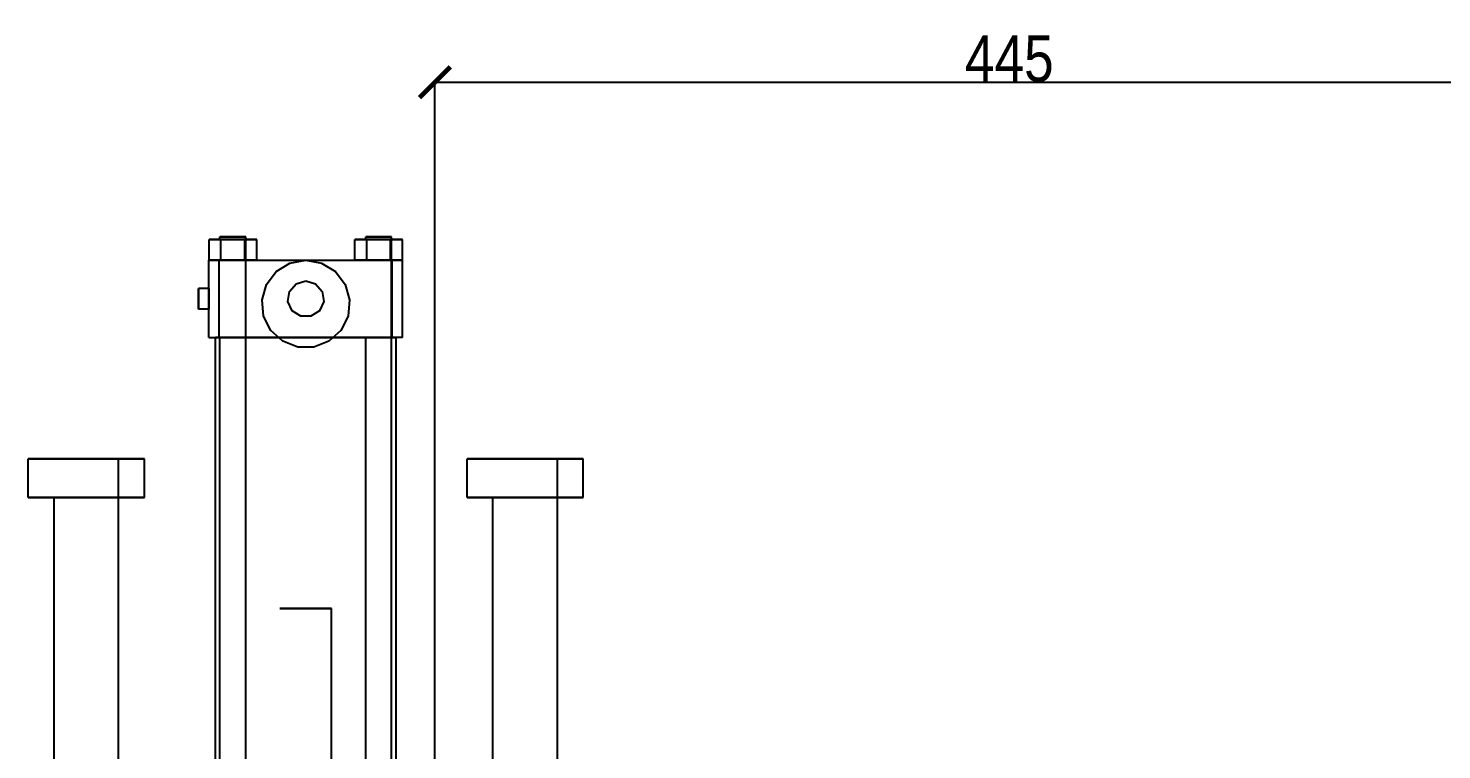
# Model space of a CAD drawing. Header units: millimetres. Extents: x -201 to 3037, y -406 to 3230.
# Drawn here: x 182 to 730, y 1459 to 1739 of the extents above; entities that cross this region are included whole.
import ezdxf

# ---------------------------------------------------------------- set-up
doc = ezdxf.new("R2010")
doc.units = ezdxf.units.MM
for name, color, linetype in [('DIM', 5, 'Continuous'), ('HIDDEN', 8, 'Continuous'), ('VISIBLE', 7, 'Continuous')]:
    doc.layers.add(name, color=color, linetype=linetype)
doc.styles.add('OpenSansCondensed-Light', font='OpenSansCondensed-Light.ttf')
doc.dimstyles.new('EZDXF', dxfattribs={"dimtxt": 0.25, "dimasz": 0.175, "dimexe": 0.375, "dimexo": 0.125, "dimgap": 0.1, "dimtad": 1, "dimlfac": 100, "dimzin": 12, "dimdsep": 46, "dimtxsty": 'OpenSansCondensed-Light', "dimblk": 'ARCHTICK', "dimcen": 2.5, "dimazin": 3, "dimtfac": 0.5, "dimtmove": 2, "dimatfit": 3})

# ---------------------------------------------------------------- blocks, each defined once
blk = doc.blocks.new('_ARCHTICK')
at = {"color": 0, "linetype": 'BYBLOCK', "const_width": 0.15}
blk.add_lwpolyline([(-0.5, -0.5), (0.5, 0.5)], dxfattribs=at)

msp = doc.modelspace()

# ---------------------------------------------------------------- linework, layer by layer
at = {"layer": 'HIDDEN'}
for points in [[(257.13, 1657), (252.51, 1657)], [(257.13, 1657), (252.51, 1657)], [(252.51, 1657), (257.13, 1657)], [(252.51, 1649), (252.51, 1657)], [(266.75, 1658), (266.62, 1658), (266.25, 1658), (265.66, 1658), (264.87, 1658), (263.92, 1658), (262.86, 1658), (261.75, 1658), (260.64, 1658), (259.58, 1658), (258.63, 1658), (257.84, 1658), (257.25, 1658), (256.88, 1658), (256.75, 1658)], [(266.75, 1658), (266.62, 1658), (266.25, 1658), (265.66, 1658), (264.87, 1658), (263.92, 1658), (262.86, 1658), (261.75, 1658), (260.64, 1658), (259.58, 1658), (258.63, 1658), (257.84, 1658), (257.25, 1658), (256.88, 1658), (256.75, 1658)], [(256.75, 1658), (256.88, 1658), (257.25, 1658), (257.84, 1658), (258.63, 1658), (259.58, 1658), (260.64, 1658), (261.75, 1658), (262.86, 1658), (263.92, 1658), (264.87, 1658), (265.66, 1658), (266.25, 1658), (266.62, 1658), (266.75, 1658)], [(266.75, 1657), (266.62, 1657), (266.25, 1657), (265.66, 1657), (264.87, 1657), (263.92, 1657), (262.86, 1657), (261.75, 1657), (260.64, 1657), (259.58, 1657), (258.63, 1657), (257.84, 1657), (257.25, 1657), (256.88, 1657), (256.75, 1657)], [(256.75, 1657), (256.88, 1657), (257.25, 1657), (257.84, 1657), (258.63, 1657), (259.58, 1657), (260.64, 1657), (261.75, 1657), (262.86, 1657), (263.92, 1657), (264.87, 1657), (265.66, 1657), (266.25, 1657), (266.62, 1657), (266.75, 1657)], [(266.75, 1657), (266.62, 1657), (266.25, 1657), (265.66, 1657), (264.87, 1657), (263.92, 1657), (262.86, 1657), (261.75, 1657), (260.64, 1657), (259.58, 1657), (258.63, 1657), (257.84, 1657), (257.25, 1657), (256.88, 1657), (256.75, 1657)], [(256.75, 1657), (256.88, 1657), (257.25, 1657), (257.84, 1657), (258.63, 1657), (259.58, 1657), (260.64, 1657), (261.75, 1657), (262.86, 1657), (263.92, 1657), (264.87, 1657), (265.66, 1657), (266.25, 1657), (266.62, 1657), (266.75, 1657)], [(257.13, 1649), (257.13, 1657)], [(266.37, 1657), (257.13, 1657)], [(257.13, 1649), (257.13, 1657)], [(266.37, 1657), (257.13, 1657)], [(257.13, 1657), (266.37, 1657)], [(257.13, 1649), (257.13, 1657)], [(266.37, 1649), (266.37, 1657)], [(270.99, 1657), (266.37, 1657)], [(266.37, 1649), (266.37, 1657)], [(270.99, 1657), (266.37, 1657)], [(266.37, 1649), (266.37, 1657)], [(266.37, 1657), (270.99, 1657)], [(266.75, 1409), (266.75, 1658)], [(266.75, 1619), (266.75, 1657)], [(266.75, 1649), (266.75, 1657)], [(266.75, 1649), (266.75, 1657)], [(270.99, 1649), (270.99, 1657)], [(313.63, 1657), (309.01, 1657)], [(313.63, 1657), (309.01, 1657)], [(309.01, 1657), (313.63, 1657)], [(309.01, 1649), (309.01, 1657)], [(323.25, 1658), (323.12, 1658), (322.75, 1658), (322.16, 1658), (321.37, 1658), (320.42, 1658), (319.36, 1658), (318.25, 1658), (317.14, 1658), (316.08, 1658), (315.13, 1658), (314.34, 1658), (313.75, 1658), (313.38, 1658), (313.25, 1658)], [(323.25, 1658), (323.12, 1658), (322.75, 1658), (322.16, 1658), (321.37, 1658), (320.42, 1658), (319.36, 1658), (318.25, 1658), (317.14, 1658), (316.08, 1658), (315.13, 1658), (314.34, 1658), (313.75, 1658), (313.38, 1658), (313.25, 1658)], [(313.25, 1658), (313.38, 1658), (313.75, 1658), (314.34, 1658), (315.13, 1658), (316.08, 1658), (317.14, 1658), (318.25, 1658), (319.36, 1658), (320.42, 1658), (321.37, 1658), (322.16, 1658), (322.75, 1658), (323.12, 1658), (323.25, 1658)], [(323.25, 1657), (323.12, 1657), (322.75, 1657), (322.16, 1657), (321.37, 1657), (320.42, 1657), (319.36, 1657), (318.25, 1657), (317.14, 1657), (316.08, 1657), (315.13, 1657), (314.34, 1657), (313.75, 1657), (313.38, 1657), (313.25, 1657)], [(313.25, 1657), (313.38, 1657), (313.75, 1657), (314.34, 1657), (315.13, 1657), (316.08, 1657), (317.14, 1657), (318.25, 1657), (319.36, 1657), (320.42, 1657), (321.37, 1657), (322.16, 1657), (322.75, 1657), (323.12, 1657), (323.25, 1657)], [(323.25, 1657), (323.12, 1657), (322.75, 1657), (322.16, 1657), (321.37, 1657), (320.42, 1657), (319.36, 1657), (318.25, 1657), (317.14, 1657), (316.08, 1657), (315.13, 1657), (314.34, 1657), (313.75, 1657), (313.38, 1657), (313.25, 1657)], [(313.25, 1657), (313.38, 1657), (313.75, 1657), (314.34, 1657), (315.13, 1657), (316.08, 1657), (317.14, 1657), (318.25, 1657), (319.36, 1657), (320.42, 1657), (321.37, 1657), (322.16, 1657), (322.75, 1657), (323.12, 1657), (323.25, 1657)], [(313.63, 1649), (313.63, 1657)], [(322.87, 1657), (313.63, 1657)], [(313.63, 1649), (313.63, 1657)], [(322.87, 1657), (313.63, 1657)], [(313.63, 1657), (322.87, 1657)], [(313.63, 1649), (313.63, 1657)], [(322.87, 1649), (322.87, 1657)], [(327.49, 1657), (322.87, 1657)], [(322.87, 1649), (322.87, 1657)], [(327.49, 1657), (322.87, 1657)], [(322.87, 1649), (322.87, 1657)], [(322.87, 1657), (327.49, 1657)], [(323.25, 1409), (323.25, 1658)], [(323.25, 1619), (323.25, 1657)], [(323.25, 1649), (323.25, 1657)], [(323.25, 1649), (323.25, 1657)], [(327.49, 1649), (327.49, 1657)], [(252.5, 1619), (252.5, 1649)], [(252.5, 1649), (256.5, 1649)], [(257.13, 1649), (252.51, 1649)], [(252.51, 1649), (257.13, 1649)], [(257.13, 1649), (252.51, 1649)], [(252.51, 1649), (257.13, 1649)], [(256.5, 1649), (323.5, 1649)], [(256.5, 1619), (256.5, 1649)], [(266.75, 1649), (266.62, 1649), (266.25, 1649), (265.66, 1649), (264.87, 1649), (263.92, 1649), (262.86, 1649), (261.75, 1649), (260.64, 1649), (259.58, 1649), (258.63, 1649), (257.84, 1649), (257.25, 1649), (256.88, 1649), (256.75, 1649)], [(256.75, 1649), (256.88, 1649), (257.25, 1649), (257.84, 1649), (258.63, 1649), (259.58, 1649), (260.64, 1649), (261.75, 1649), (262.86, 1649), (263.92, 1649), (264.87, 1649), (265.66, 1649), (266.25, 1649), (266.62, 1649), (266.75, 1649)], [(266.75, 1649), (266.62, 1649), (266.25, 1649), (265.66, 1649), (264.87, 1649), (263.92, 1649), (262.86, 1649), (261.75, 1649), (260.64, 1649), (259.58, 1649), (258.63, 1649), (257.84, 1649), (257.25, 1649), (256.88, 1649), (256.75, 1649)], [(256.75, 1649), (256.88, 1649), (257.25, 1649), (257.84, 1649), (258.63, 1649), (259.58, 1649), (260.64, 1649), (261.75, 1649), (262.86, 1649), (263.92, 1649), (264.87, 1649), (265.66, 1649), (266.25, 1649), (266.62, 1649), (266.75, 1649)], [(266.37, 1649), (257.13, 1649)], [(257.13, 1649), (266.37, 1649)], [(266.37, 1649), (257.13, 1649)], [(257.13, 1649), (266.37, 1649)], [(270.99, 1649), (266.37, 1649)], [(266.37, 1649), (270.99, 1649)], [(270.99, 1649), (266.37, 1649)], [(266.37, 1649), (270.99, 1649)], [(290, 1649), (296.14, 1647.85), (301.45, 1644.56), (305.22, 1639.58), (306.93, 1633.57), (306.35, 1627.35), (303.57, 1621.76), (298.95, 1617.55), (293.12, 1615.29), (286.88, 1615.29), (281.05, 1617.55), (276.43, 1621.76), (273.65, 1627.35), (273.07, 1633.57), (274.78, 1639.58), (278.55, 1644.56), (283.86, 1647.85), (290, 1649)], [(290, 1649), (296.14, 1647.85), (301.45, 1644.56), (305.22, 1639.58), (306.93, 1633.57), (306.35, 1627.35), (303.57, 1621.76), (298.95, 1617.55), (293.12, 1615.29), (286.88, 1615.29), (281.05, 1617.55), (276.43, 1621.76), (273.65, 1627.35), (273.07, 1633.57), (274.78, 1639.58), (278.55, 1644.56), (283.86, 1647.85), (290, 1649)], [(313.63, 1649), (309.01, 1649)], [(309.01, 1649), (313.63, 1649)], [(313.63, 1649), (309.01, 1649)], [(309.01, 1649), (313.63, 1649)], [(323.25, 1649), (323.12, 1649), (322.75, 1649), (322.16, 1649), (321.37, 1649), (320.42, 1649), (319.36, 1649), (318.25, 1649), (317.14, 1649), (316.08, 1649), (315.13, 1649), (314.34, 1649), (313.75, 1649), (313.38, 1649), (313.25, 1649)], [(313.25, 1649), (313.38, 1649), (313.75, 1649), (314.34, 1649), (315.13, 1649), (316.08, 1649), (317.14, 1649), (318.25, 1649), (319.36, 1649), (320.42, 1649), (321.37, 1649), (322.16, 1649), (322.75, 1649), (323.12, 1649), (323.25, 1649)], [(323.25, 1649), (323.12, 1649), (322.75, 1649), (322.16, 1649), (321.37, 1649), (320.42, 1649), (319.36, 1649), (318.25, 1649), (317.14, 1649), (316.08, 1649), (315.13, 1649), (314.34, 1649), (313.75, 1649), (313.38, 1649), (313.25, 1649)], [(313.25, 1649), (313.38, 1649), (313.75, 1649), (314.34, 1649), (315.13, 1649), (316.08, 1649), (317.14, 1649), (318.25, 1649), (319.36, 1649), (320.42, 1649), (321.37, 1649), (322.16, 1649), (322.75, 1649), (323.12, 1649), (323.25, 1649)], [(322.87, 1649), (313.63, 1649)], [(313.63, 1649), (322.87, 1649)], [(322.87, 1649), (313.63, 1649)], [(313.63, 1649), (322.87, 1649)], [(327.49, 1649), (322.87, 1649)], [(322.87, 1649), (327.49, 1649)], [(327.49, 1649), (322.87, 1649)], [(322.87, 1649), (327.49, 1649)], [(327.5, 1649), (323.5, 1649)], [(323.5, 1619), (323.5, 1649)], [(327.5, 1619), (327.5, 1649)], [(248.5, 1638), (248.5, 1637.9), (248.5, 1637.6), (248.5, 1637.13), (248.5, 1636.49), (248.5, 1635.74), (248.5, 1634.89), (248.5, 1634), (248.5, 1633.11), (248.5, 1632.26), (248.5, 1631.51), (248.5, 1630.87), (248.5, 1630.4), (248.5, 1630.1), (248.5, 1630)], [(252.5, 1638), (252.5, 1637.9), (252.5, 1637.6), (252.5, 1637.13), (252.5, 1636.49), (252.5, 1635.74), (252.5, 1634.89), (252.5, 1634), (252.5, 1633.11), (252.5, 1632.26), (252.5, 1631.51), (252.5, 1630.87), (252.5, 1630.4), (252.5, 1630.1), (252.5, 1630)], [(252.5, 1630), (252.5, 1630.1), (252.5, 1630.4), (252.5, 1630.87), (252.5, 1631.51), (252.5, 1632.26), (252.5, 1633.11), (252.5, 1634), (252.5, 1634.89), (252.5, 1635.74), (252.5, 1636.49), (252.5, 1637.13), (252.5, 1637.6), (252.5, 1637.9), (252.5, 1638)], [(290, 1641), (293.78, 1639.89), (296.37, 1636.91), (296.93, 1633), (295.29, 1629.42), (291.97, 1627.28), (288.03, 1627.28), (284.71, 1629.42), (283.07, 1633), (283.63, 1636.91), (286.22, 1639.89), (290, 1641)], [(290, 1641), (293.78, 1639.89), (296.37, 1636.91), (296.93, 1633), (295.29, 1629.42), (291.97, 1627.28), (288.03, 1627.28), (284.71, 1629.42), (283.07, 1633), (283.63, 1636.91), (286.22, 1639.89), (290, 1641)], [(252.5, 1619), (256.5, 1619)], [(325, 1619), (324.12, 1619), (321.53, 1619), (317.36, 1619), (311.82, 1619), (305.19, 1619), (297.79, 1619), (290, 1619), (282.21, 1619), (274.81, 1619), (268.18, 1619), (262.64, 1619), (258.47, 1619), (255.88, 1619), (255, 1619)], [(255, 1619), (255.88, 1619), (258.47, 1619), (262.64, 1619), (268.18, 1619), (274.81, 1619), (282.21, 1619), (290, 1619), (297.79, 1619), (305.19, 1619), (311.82, 1619), (317.36, 1619), (321.53, 1619), (324.12, 1619), (325, 1619)], [(256.5, 1619), (323.5, 1619)], [(327.5, 1619), (323.5, 1619)], [(227.5, 1572), (226.94, 1572), (225.27, 1572), (222.59, 1572), (219.03, 1572), (214.76, 1572), (210.01, 1572), (205, 1572), (199.99, 1572), (195.24, 1572), (190.97, 1572), (187.41, 1572), (184.73, 1572), (183.06, 1572), (182.5, 1572)], [(217.5, 1572), (217.19, 1572), (216.26, 1572), (214.77, 1572), (212.79, 1572), (210.42, 1572), (207.78, 1572), (205, 1572), (202.22, 1572), (199.58, 1572), (197.21, 1572), (195.23, 1572), (193.74, 1572), (192.81, 1572), (192.5, 1572)], [(192.5, 1572), (192.81, 1572), (193.74, 1572), (195.23, 1572), (197.21, 1572), (199.58, 1572), (202.22, 1572), (205, 1572), (207.78, 1572), (210.42, 1572), (212.79, 1572), (214.77, 1572), (216.26, 1572), (217.19, 1572), (217.5, 1572)], [(217.5, 1572), (217.19, 1572), (216.26, 1572), (214.77, 1572), (212.79, 1572), (210.42, 1572), (207.78, 1572), (205, 1572), (202.22, 1572), (199.58, 1572), (197.21, 1572), (195.23, 1572), (193.74, 1572), (192.81, 1572), (192.5, 1572)], [(192.5, 1572), (192.81, 1572), (193.74, 1572), (195.23, 1572), (197.21, 1572), (199.58, 1572), (202.22, 1572), (205, 1572), (207.78, 1572), (210.42, 1572), (212.79, 1572), (214.77, 1572), (216.26, 1572), (217.19, 1572), (217.5, 1572)], [(217.5, 1557), (217.5, 1572)], [(217.5, 1557), (217.5, 1572)], [(397.5, 1572), (396.94, 1572), (395.27, 1572), (392.59, 1572), (389.03, 1572), (384.76, 1572), (380.01, 1572), (375, 1572), (369.99, 1572), (365.24, 1572), (360.97, 1572), (357.41, 1572), (354.73, 1572), (353.06, 1572), (352.5, 1572)], [(387.5, 1572), (387.19, 1572), (386.26, 1572), (384.77, 1572), (382.79, 1572), (380.42, 1572), (377.78, 1572), (375, 1572), (372.22, 1572), (369.58, 1572), (367.21, 1572), (365.23, 1572), (363.74, 1572), (362.81, 1572), (362.5, 1572)], [(362.5, 1572), (362.81, 1572), (363.74, 1572), (365.23, 1572), (367.21, 1572), (369.58, 1572), (372.22, 1572), (375, 1572), (377.78, 1572), (380.42, 1572), (382.79, 1572), (384.77, 1572), (386.26, 1572), (387.19, 1572), (387.5, 1572)], [(387.5, 1572), (387.19, 1572), (386.26, 1572), (384.77, 1572), (382.79, 1572), (380.42, 1572), (377.78, 1572), (375, 1572), (372.22, 1572), (369.58, 1572), (367.21, 1572), (365.23, 1572), (363.74, 1572), (362.81, 1572), (362.5, 1572)], [(362.5, 1572), (362.81, 1572), (363.74, 1572), (365.23, 1572), (367.21, 1572), (369.58, 1572), (372.22, 1572), (375, 1572), (377.78, 1572), (380.42, 1572), (382.79, 1572), (384.77, 1572), (386.26, 1572), (387.19, 1572), (387.5, 1572)], [(387.5, 1557), (387.5, 1572)], [(387.5, 1557), (387.5, 1572)], [(227.5, 1557), (226.94, 1557), (225.27, 1557), (222.59, 1557), (219.03, 1557), (214.76, 1557), (210.01, 1557), (205, 1557), (199.99, 1557), (195.24, 1557), (190.97, 1557), (187.41, 1557), (184.73, 1557), (183.06, 1557), (182.5, 1557)], [(217.5, 1557), (217.19, 1557), (216.26, 1557), (214.77, 1557), (212.79, 1557), (210.42, 1557), (207.78, 1557), (205, 1557), (202.22, 1557), (199.58, 1557), (197.21, 1557), (195.23, 1557), (193.74, 1557), (192.81, 1557), (192.5, 1557)], [(192.5, 1557), (192.81, 1557), (193.74, 1557), (195.23, 1557), (197.21, 1557), (199.58, 1557), (202.22, 1557), (205, 1557), (207.78, 1557), (210.42, 1557), (212.79, 1557), (214.77, 1557), (216.26, 1557), (217.19, 1557), (217.5, 1557)], [(397.5, 1557), (396.94, 1557), (395.27, 1557), (392.59, 1557), (389.03, 1557), (384.76, 1557), (380.01, 1557), (375, 1557), (369.99, 1557), (365.24, 1557), (360.97, 1557), (357.41, 1557), (354.73, 1557), (353.06, 1557), (352.5, 1557)], [(387.5, 1557), (387.19, 1557), (386.26, 1557), (384.77, 1557), (382.79, 1557), (380.42, 1557), (377.78, 1557), (375, 1557), (372.22, 1557), (369.58, 1557), (367.21, 1557), (365.23, 1557), (363.74, 1557), (362.81, 1557), (362.5, 1557)], [(362.5, 1557), (362.81, 1557), (363.74, 1557), (365.23, 1557), (367.21, 1557), (369.58, 1557), (372.22, 1557), (375, 1557), (377.78, 1557), (380.42, 1557), (382.79, 1557), (384.77, 1557), (386.26, 1557), (387.19, 1557), (387.5, 1557)], [(300, 1514), (299.75, 1514), (299.01, 1514), (297.82, 1514), (296.23, 1514), (294.34, 1514), (292.23, 1514), (290, 1514), (287.77, 1514), (285.66, 1514), (283.77, 1514), (282.18, 1514), (280.99, 1514), (280.25, 1514), (280, 1514)], [(280, 1514), (280.25, 1514), (280.99, 1514), (282.18, 1514), (283.77, 1514), (285.66, 1514), (287.77, 1514), (290, 1514), (292.23, 1514), (294.34, 1514), (296.23, 1514), (297.82, 1514), (299.01, 1514), (299.75, 1514), (300, 1514)], [(300, 1387), (300, 1514)]]:
    msp.add_lwpolyline(points, dxfattribs=at)
at = {"layer": 'VISIBLE'}
for points in [[(252.51, 1657), (257.13, 1657)], [(252.51, 1649), (252.51, 1657)], [(256.75, 1658), (256.88, 1658), (257.25, 1658), (257.84, 1658), (258.63, 1658), (259.58, 1658), (260.64, 1658), (261.75, 1658), (262.86, 1658), (263.92, 1658), (264.87, 1658), (265.66, 1658), (266.25, 1658), (266.62, 1658), (266.75, 1658)], [(256.75, 1657), (256.75, 1658)], [(257.13, 1657), (266.37, 1657)], [(257.13, 1649), (257.13, 1657)], [(266.37, 1649), (266.37, 1657)], [(266.37, 1657), (270.99, 1657)], [(266.75, 1657), (266.75, 1658)], [(270.99, 1649), (270.99, 1657)], [(309.01, 1657), (313.63, 1657)], [(309.01, 1649), (309.01, 1657)], [(313.25, 1658), (313.38, 1658), (313.75, 1658), (314.34, 1658), (315.13, 1658), (316.08, 1658), (317.14, 1658), (318.25, 1658), (319.36, 1658), (320.42, 1658), (321.37, 1658), (322.16, 1658), (322.75, 1658), (323.12, 1658), (323.25, 1658)], [(313.25, 1657), (313.25, 1658)], [(313.63, 1657), (322.87, 1657)], [(313.63, 1649), (313.63, 1657)], [(322.87, 1649), (322.87, 1657)], [(322.87, 1657), (327.49, 1657)], [(323.25, 1657), (323.25, 1658)], [(327.49, 1649), (327.49, 1657)], [(252.5, 1619), (252.5, 1649)], [(252.5, 1649), (256.5, 1649)], [(256.5, 1649), (323.5, 1649)], [(256.5, 1619), (256.5, 1649)], [(327.5, 1649), (323.5, 1649)], [(323.5, 1619), (323.5, 1649)], [(327.5, 1619), (327.5, 1649)], [(248.5, 1630), (248.5, 1630.1), (248.5, 1630.4), (248.5, 1630.87), (248.5, 1631.51), (248.5, 1632.26), (248.5, 1633.11), (248.5, 1634), (248.5, 1634.89), (248.5, 1635.74), (248.5, 1636.49), (248.5, 1637.13), (248.5, 1637.6), (248.5, 1637.9), (248.5, 1638)], [(252.5, 1638), (248.5, 1638)], [(252.5, 1630), (248.5, 1630)], [(252.5, 1619), (256.5, 1619)], [(255, 1439), (255, 1619)], [(256.5, 1619), (323.5, 1619)], [(256.75, 1439), (256.75, 1619)], [(266.75, 1439), (266.75, 1619)], [(313.25, 1439), (313.25, 1619)], [(323.25, 1439), (323.25, 1619)], [(327.5, 1619), (323.5, 1619)], [(325, 1439), (325, 1619)], [(182.5, 1572), (183.06, 1572), (184.73, 1572), (187.41, 1572), (190.97, 1572), (195.24, 1572), (199.99, 1572), (205, 1572), (210.01, 1572), (214.76, 1572), (219.03, 1572), (222.59, 1572), (225.27, 1572), (226.94, 1572), (227.5, 1572)], [(182.5, 1557), (182.5, 1572)], [(227.5, 1557), (227.5, 1572)], [(352.5, 1572), (353.06, 1572), (354.73, 1572), (357.41, 1572), (360.97, 1572), (365.24, 1572), (369.99, 1572), (375, 1572), (380.01, 1572), (384.76, 1572), (389.03, 1572), (392.59, 1572), (395.27, 1572), (396.94, 1572), (397.5, 1572)], [(352.5, 1557), (352.5, 1572)], [(397.5, 1557), (397.5, 1572)], [(182.5, 1557), (183.06, 1557), (184.73, 1557), (187.41, 1557), (190.97, 1557), (195.24, 1557), (199.99, 1557), (205, 1557), (210.01, 1557), (214.76, 1557), (219.03, 1557), (222.59, 1557), (225.27, 1557), (226.94, 1557), (227.5, 1557)], [(192.5, 1442), (192.5, 1557)], [(217.5, 1442), (217.5, 1557)], [(352.5, 1557), (353.06, 1557), (354.73, 1557), (357.41, 1557), (360.97, 1557), (365.24, 1557), (369.99, 1557), (375, 1557), (380.01, 1557), (384.76, 1557), (389.03, 1557), (392.59, 1557), (395.27, 1557), (396.94, 1557), (397.5, 1557)], [(362.5, 1442), (362.5, 1557)], [(387.5, 1442), (387.5, 1557)]]:
    msp.add_lwpolyline(points, dxfattribs=at)

# ---------------------------------------------------------------- dimensions: what is measured, and where the dimension line sits
at = {"layer": 'DIM'}
msp.add_linear_dim(base=(340, 1718), p1=(340, 945), p2=(785, 945), dimstyle='EZDXF', override={"dimtxt": 18, "dimasz": 12, "dimdec": 0, "dimlfac": 1}, dxfattribs=at).render()

doc.saveas('drawing.dxf')
